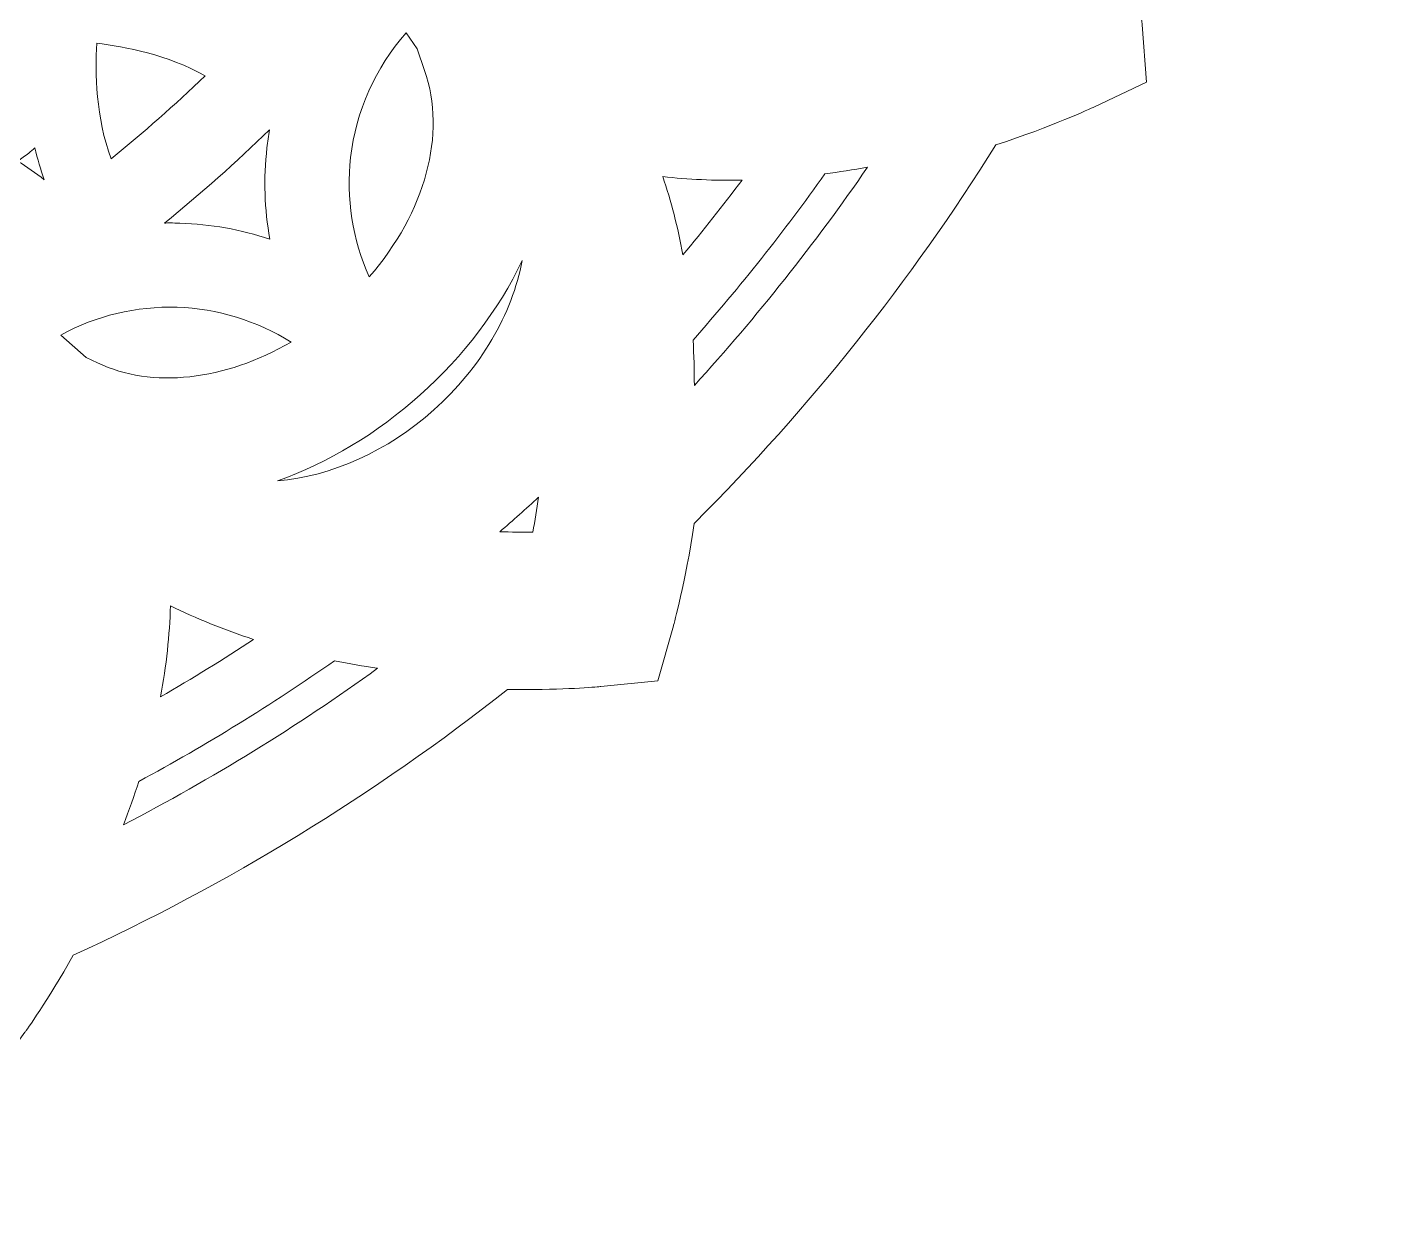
# Model space of a CAD drawing. Header units: millimetres. Extents: x 37 to 1687, y -819 to -120.
# Drawn here: x 675.8 to 773.5, y -818 to -732.6 of the extents above; entities that cross this region are included whole.
import ezdxf

# ---------------------------------------------------------------- set-up
doc = ezdxf.new("R2010")
doc.units = ezdxf.units.MM
doc.header["$MEASUREMENT"] = 0
doc.layers.add('Layer 8', color=7, linetype='Continuous')

msp = doc.modelspace()

# ---------------------------------------------------------------- linework, layer by layer
at = {"layer": 'Layer 8', "lineweight": 0}
for points, knots in [([(771.782, -680.862), (771.62, -680.506), (770.142, -677.313), (767.421, -673.133), (767.778, -668.852), (767.959, -664.504), (767.959, -660.206), (767.959, -653.67), (767.542, -647.094), (766.72, -640.657), (769.186, -636.788), (770.553, -633.844), (770.704, -633.515), (770.704, -633.515), (772.415, -629.77), (772.415, -629.77), (772.415, -629.77), (769.518, -626.835), (769.518, -626.835), (769.247, -626.562), (766.796, -624.114), (762.917, -621.183), (761.098, -614.313), (758.769, -607.505), (755.993, -600.942), (754.488, -597.383), (752.792, -593.777), (750.95, -590.221), (751.837, -586.033), (752.087, -583.037), (752.114, -582.701), (752.114, -582.701), (752.424, -578.615), (752.424, -578.615), (752.424, -578.615), (748.713, -576.849), (748.713, -576.849), (748.589, -576.79), (745.674, -575.408), (741.216, -573.982), (735.962, -566.35), (729.957, -559.14), (723.366, -552.549), (721.782, -550.965), (720.125, -549.38), (718.438, -547.836), (717.817, -543.893), (717.09, -541.341), (717.059, -541.234), (717.059, -541.234), (715.945, -537.313), (715.945, -537.313), (715.945, -537.313), (711.87, -536.911), (711.87, -536.911), (711.501, -536.876), (709.515, -536.7), (706.58, -536.7), (705.996, -536.7), (705.396, -536.707), (704.793, -536.722), (695.534, -530.027), (685.502, -524.375), (674.973, -519.922), (674.326, -519.649), (673.645, -519.367), (672.902, -519.066), (671.18, -516.065), (669.831, -514.203), (669.773, -514.124), (669.773, -514.124), (667.386, -510.841), (667.386, -510.841), (667.386, -510.841), (663.445, -511.834), (663.445, -511.834), (663.343, -511.86), (660.957, -512.464), (657.496, -513.758), (645.482, -510.332), (633, -508.404), (620.384, -508.026), (617.926, -505.975), (616.166, -504.777), (615.969, -504.645), (615.969, -504.645), (612.607, -502.378), (612.607, -502.378), (612.607, -502.378), (609.247, -504.645), (609.247, -504.645), (609.029, -504.792), (607.082, -506.118), (604.425, -508.368), (591.882, -509.281), (579.514, -511.745), (567.655, -515.693), (564.543, -514.551), (562.388, -513.993), (562.145, -513.932), (562.145, -513.932), (558.204, -512.938), (558.204, -512.938), (558.204, -512.938), (555.812, -516.227), (555.812, -516.227), (555.649, -516.453), (554.191, -518.491), (552.379, -521.712), (541.359, -526.755), (530.947, -533.126), (521.424, -540.655), (520.926, -540.645), (520.499, -540.641), (520.086, -540.641), (516.969, -540.641), (514.876, -540.844), (514.789, -540.853), (514.789, -540.853), (510.723, -541.254), (510.723, -541.254), (510.723, -541.254), (509.607, -545.172), (509.607, -545.172), (509.572, -545.295), (508.756, -548.182), (508.121, -552.481), (508.098, -552.504), (508.075, -552.526), (508.052, -552.549), (499.906, -560.695), (492.695, -569.744), (486.617, -579.447), (482.409, -580.821), (479.716, -582.104), (479.603, -582.159), (479.603, -582.159), (475.893, -583.923), (475.893, -583.923), (475.893, -583.923), (476.203, -588.01), (476.203, -588.01), (476.214, -588.154), (476.481, -591.551), (477.52, -596.236), (476.737, -597.922), (476.051, -599.463), (475.425, -600.942), (471.789, -609.54), (468.94, -618.5), (466.956, -627.577), (463.342, -630.353), (461.074, -632.62), (460.822, -632.875), (460.822, -632.875), (457.926, -635.807), (457.926, -635.807), (457.926, -635.807), (459.637, -639.552), (459.637, -639.552), (459.801, -639.91), (461.291, -643.122), (463.998, -647.281), (463.64, -651.559), (463.459, -655.906), (463.459, -660.206), (463.459, -666.742), (463.876, -673.319), (464.699, -679.757), (462.232, -683.626), (460.865, -686.568), (460.715, -686.897), (460.715, -686.897), (459.003, -690.641), (459.003, -690.641), (459.003, -690.641), (461.899, -693.573), (461.899, -693.573), (462.168, -693.846), (464.604, -696.286), (468.502, -699.233), (470.321, -706.101), (472.65, -712.908), (475.425, -719.47), (476.931, -723.03), (478.628, -726.636), (480.469, -730.192), (479.547, -734.549), (479.315, -737.582), (479.305, -737.709), (479.305, -737.709), (478.993, -741.797), (478.993, -741.797), (478.993, -741.797), (482.703, -743.562), (482.703, -743.562), (482.827, -743.622), (485.74, -745.004), (490.203, -746.43), (495.457, -754.062), (501.462, -761.272), (508.052, -767.863), (509.633, -769.444), (511.29, -771.028), (512.98, -772.576), (513.579, -776.383), (514.28, -778.899), (514.359, -779.179), (514.359, -779.179), (515.474, -783.099), (515.474, -783.099), (515.474, -783.099), (519.538, -783.5), (519.538, -783.5), (519.757, -783.522), (521.766, -783.712), (524.838, -783.712), (525.42, -783.712), (526.02, -783.705), (526.626, -783.69), (535.885, -790.385), (545.917, -796.037), (556.445, -800.49), (557.082, -800.759), (557.763, -801.04), (558.516, -801.345), (560.181, -804.248), (561.497, -806.083), (561.646, -806.288), (561.646, -806.288), (564.033, -809.571), (564.033, -809.571), (564.033, -809.571), (567.974, -808.577), (567.974, -808.577), (568.075, -808.552), (570.453, -807.951), (573.922, -806.654), (585.935, -810.08), (598.417, -812.008), (611.034, -812.386), (613.477, -814.424), (615.251, -815.633), (615.45, -815.767), (615.45, -815.767), (618.811, -818.033), (618.811, -818.033), (618.811, -818.033), (622.171, -815.768), (622.171, -815.768), (622.389, -815.621), (624.339, -814.294), (626.996, -812.044), (639.535, -811.13), (651.902, -808.666), (663.763, -804.719), (666.975, -805.897), (669.179, -806.457), (669.274, -806.48), (669.274, -806.48), (673.215, -807.474), (673.215, -807.474), (673.215, -807.474), (675.603, -804.191), (675.603, -804.191), (675.668, -804.101), (677.195, -801.988), (679.045, -798.697), (690.064, -793.655), (700.474, -787.284), (709.995, -779.756), (710.481, -779.766), (710.916, -779.771), (711.332, -779.771), (714.465, -779.771), (716.543, -779.568), (716.63, -779.56), (716.63, -779.56), (720.695, -779.158), (720.695, -779.158), (720.695, -779.158), (721.81, -775.239), (721.81, -775.239), (721.845, -775.116), (722.662, -772.22), (723.296, -767.932), (723.32, -767.909), (723.343, -767.886), (723.366, -767.863), (731.513, -759.716), (738.724, -750.667), (744.802, -740.964), (748.849, -739.641), (751.518, -738.395), (751.816, -738.253), (751.816, -738.253), (755.526, -736.488), (755.526, -736.488), (755.526, -736.488), (755.216, -732.403), (755.216, -732.403), (755.204, -732.257), (754.932, -728.838), (753.898, -724.175), (754.681, -722.491), (755.367, -720.949), (755.993, -719.47), (759.629, -710.873), (762.478, -701.914), (764.461, -692.837), (768.084, -690.054), (770.346, -687.79), (770.597, -687.537), (770.597, -687.537), (773.492, -684.604), (773.492, -684.604), (773.492, -684.604), (771.782, -680.862), (771.782, -680.862)], [0, 0, 0, 0, 1, 1, 1, 2, 2, 2, 3, 3, 3, 4, 4, 4, 5, 5, 5, 6, 6, 6, 7, 7, 7, 8, 8, 8, 9, 9, 9, 10, 10, 10, 11, 11, 11, 12, 12, 12, 13, 13, 13, 14, 14, 14, 15, 15, 15, 16, 16, 16, 17, 17, 17, 18, 18, 18, 19, 19, 19, 20, 20, 20, 21, 21, 21, 22, 22, 22, 23, 23, 23, 24, 24, 24, 25, 25, 25, 26, 26, 26, 27, 27, 27, 28, 28, 28, 29, 29, 29, 30, 30, 30, 31, 31, 31, 32, 32, 32, 33, 33, 33, 34, 34, 34, 35, 35, 35, 36, 36, 36, 37, 37, 37, 38, 38, 38, 39, 39, 39, 40, 40, 40, 41, 41, 41, 42, 42, 42, 43, 43, 43, 44, 44, 44, 45, 45, 45, 46, 46, 46, 47, 47, 47, 48, 48, 48, 49, 49, 49, 50, 50, 50, 51, 51, 51, 52, 52, 52, 53, 53, 53, 54, 54, 54, 55, 55, 55, 56, 56, 56, 57, 57, 57, 58, 58, 58, 59, 59, 59, 60, 60, 60, 61, 61, 61, 62, 62, 62, 63, 63, 63, 64, 64, 64, 65, 65, 65, 66, 66, 66, 67, 67, 67, 68, 68, 68, 69, 69, 69, 70, 70, 70, 71, 71, 71, 72, 72, 72, 73, 73, 73, 74, 74, 74, 75, 75, 75, 76, 76, 76, 77, 77, 77, 78, 78, 78, 79, 79, 79, 80, 80, 80, 81, 81, 81, 82, 82, 82, 83, 83, 83, 84, 84, 84, 85, 85, 85, 86, 86, 86, 87, 87, 87, 88, 88, 88, 89, 89, 89, 90, 90, 90, 91, 91, 91, 92, 92, 92, 93, 93, 93, 94, 94, 94, 95, 95, 95, 96, 96, 96, 97, 97, 97, 98, 98, 98, 99, 99, 99, 100, 100, 100, 101, 101, 101, 102, 102, 102, 103, 103, 103, 104, 104, 104, 105, 105, 105, 106, 106, 106, 106]), ([(688.433, -736.046), (686.279, -738.113), (684.035, -740.096), (681.743, -741.956), (680.651, -739.04), (680.594, -735.819), (680.72, -733.729), (682.733, -733.961), (685.791, -734.55), (688.433, -736.046)], [0, 0, 0, 0, 1, 1, 1, 2, 2, 2, 3, 3, 3, 3]), ([(698.808, -741.859), (699.184, -738.576), (700.579, -735.457), (702.763, -732.981), (702.763, -732.981), (703.545, -734.118), (703.545, -734.118), (703.545, -734.118), (704.083, -735.668), (704.083, -735.668), (705.657, -740.195), (704.144, -745.748), (700.134, -750.371), (698.947, -747.723), (698.478, -744.74), (698.808, -741.859)], [0, 0, 0, 0, 1, 1, 1, 2, 2, 2, 3, 3, 3, 4, 4, 4, 5, 5, 5, 5]), ([(693.032, -739.895), (692.958, -740.319), (692.896, -740.747), (692.847, -741.175), (692.596, -743.367), (692.666, -745.553), (693.054, -747.689), (690.996, -746.995), (688.844, -746.609), (686.638, -746.539), (686.408, -746.532), (686.178, -746.528), (685.949, -746.528), (685.817, -746.528), (685.685, -746.53), (685.553, -746.532), (688.144, -744.429), (690.649, -742.207), (693.032, -739.895)], [0, 0, 0, 0, 1, 1, 1, 2, 2, 2, 3, 3, 3, 4, 4, 4, 5, 5, 5, 6, 6, 6, 6]), ([(675.078, -742.122), (675.351, -741.946), (675.616, -741.756), (675.87, -741.552), (676.02, -741.432), (676.167, -741.307), (676.31, -741.177), (676.493, -741.964), (676.713, -742.72), (676.972, -743.443), (676.38, -742.979), (675.749, -742.538), (675.078, -742.122)], [0, 0, 0, 0, 1, 1, 1, 2, 2, 2, 3, 3, 3, 4, 4, 4, 4]), ([(723.304, -758.103), (723.304, -757.021), (723.273, -755.942), (723.211, -754.876), (726.569, -751.072), (729.729, -747.09), (732.611, -743.032), (733.623, -742.9), (734.639, -742.739), (735.65, -742.552), (731.911, -747.984), (727.768, -753.202), (723.304, -758.103)], [0, 0, 0, 0, 1, 1, 1, 2, 2, 2, 3, 3, 3, 4, 4, 4, 4]), ([(721.055, -743.221), (722.858, -743.427), (724.75, -743.514), (726.703, -743.481), (725.349, -745.281), (723.938, -747.063), (722.491, -748.803), (722.129, -746.843), (721.648, -744.975), (721.055, -743.221)], [0, 0, 0, 0, 1, 1, 1, 2, 2, 2, 3, 3, 3, 3]), ([(704.736, -759.85), (701.464, -762.774), (697.423, -764.586), (693.591, -764.909), (697.21, -763.621), (700.682, -761.534), (703.772, -758.772), (703.772, -758.772), (703.772, -758.772), (703.772, -758.772), (706.867, -756.006), (709.339, -752.745), (711.04, -749.209), (710.326, -753.02), (708.071, -756.87), (704.736, -759.85)], [0, 0, 0, 0, 1, 1, 1, 2, 2, 2, 3, 3, 3, 4, 4, 4, 5, 5, 5, 5]), ([(679.968, -756.108), (679.968, -756.108), (678.155, -754.517), (678.155, -754.517), (680.685, -753.126), (683.529, -752.443), (686.45, -752.536), (686.45, -752.536), (686.45, -752.536), (686.45, -752.536), (689.302, -752.626), (692.143, -753.498), (694.567, -755.012), (689.847, -757.77), (684.648, -758.35), (680.778, -756.497), (680.778, -756.497), (679.968, -756.108), (679.968, -756.108)], [0, 0, 0, 0, 1, 1, 1, 2, 2, 2, 3, 3, 3, 4, 4, 4, 5, 5, 5, 6, 6, 6, 6]), ([(711.797, -768.555), (711.032, -768.56), (710.248, -768.552), (709.444, -768.527), (710.375, -767.719), (711.298, -766.898), (712.205, -766.07), (712.085, -766.906), (711.949, -767.736), (711.797, -768.555)], [0, 0, 0, 0, 1, 1, 1, 2, 2, 2, 3, 3, 3, 3]), ([(691.895, -776.201), (689.755, -777.607), (687.531, -778.978), (685.255, -780.296), (685.677, -778.062), (685.917, -775.888), (685.969, -773.803), (687.8, -774.712), (689.784, -775.515), (691.895, -776.201)], [0, 0, 0, 0, 1, 1, 1, 2, 2, 2, 3, 3, 3, 3]), ([(682.626, -789.407), (683.025, -788.374), (683.391, -787.339), (683.72, -786.314), (688.511, -783.729), (693.201, -780.837), (697.67, -777.714), (698.687, -777.921), (699.714, -778.103), (700.735, -778.257), (694.986, -782.406), (688.909, -786.148), (682.626, -789.407)], [0, 0, 0, 0, 1, 1, 1, 2, 2, 2, 3, 3, 3, 4, 4, 4, 4])]:
    msp.add_open_spline(points, degree=3, knots=knots, dxfattribs=at)

doc.saveas('drawing.dxf')
